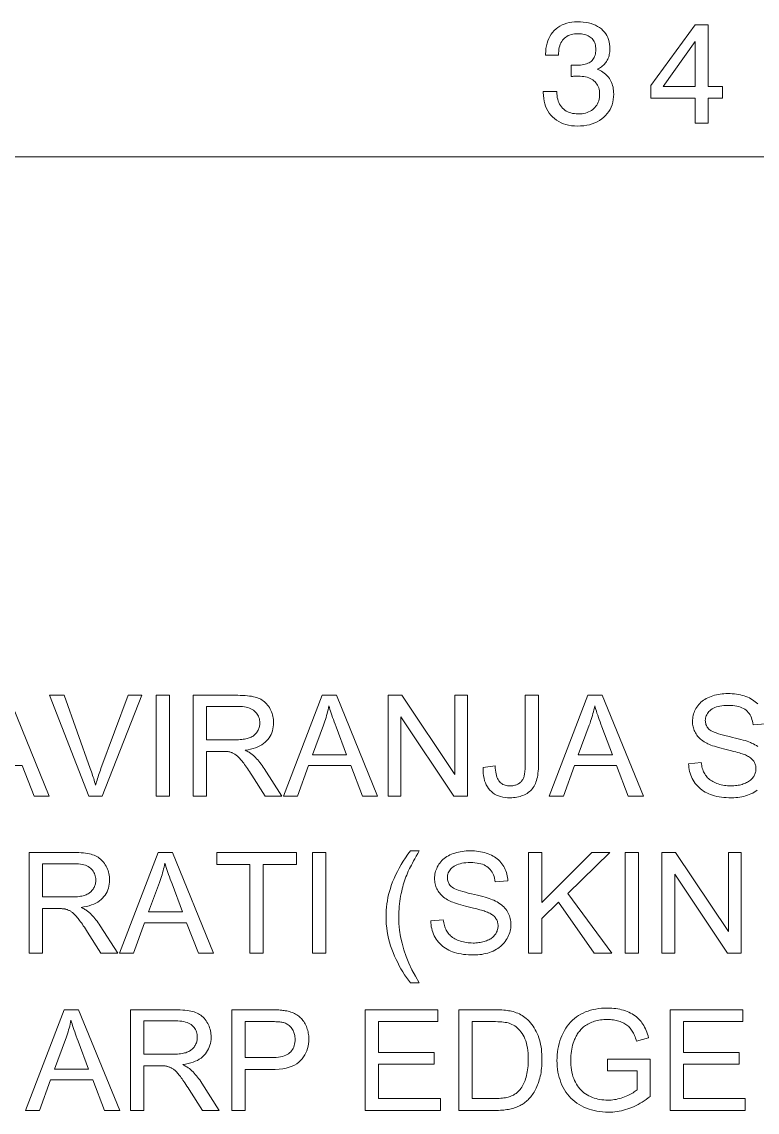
# Model space of a CAD drawing. Extents: x 0 to 297, y 0 to 420.
# Drawn here: x 210.08 to 231.99, y 201.06 to 233.54 of the extents above; entities that cross this region are included whole.
import ezdxf

# ---------------------------------------------------------------- set-up
doc = ezdxf.new("R2010")
doc.units = 0

msp = doc.modelspace()

# ---------------------------------------------------------------- linework, layer by layer
at = {"color": 7, "lineweight": 13}
msp.add_line((199.758, 229.518), (263.249, 229.518), dxfattribs=at)
for points in [[(225.615, 231.458), (226.014, 231.458), (226.016, 231.396), (226.023, 231.337), (226.032, 231.281), (226.044, 231.228), (226.06, 231.177), (226.079, 231.13), (226.101, 231.085), (226.127, 231.043), (226.156, 231.004), (226.187, 230.968), (226.222, 230.935), (226.26, 230.905), (226.3, 230.879), (226.343, 230.856), (226.389, 230.837), (226.437, 230.822), (226.488, 230.81), (226.541, 230.801), (226.598, 230.796), (226.657, 230.794), (226.714, 230.795), (226.77, 230.8), (226.822, 230.808), (226.873, 230.819), (226.92, 230.833), (226.966, 230.851), (227.008, 230.871), (227.048, 230.895), (227.086, 230.922), (227.121, 230.952), (227.154, 230.985), (227.182, 231.02), (227.208, 231.057), (227.23, 231.097), (227.249, 231.14), (227.264, 231.184), (227.276, 231.231), (227.284, 231.281), (227.289, 231.332), (227.291, 231.386), (227.289, 231.435), (227.284, 231.482), (227.276, 231.527), (227.264, 231.569), (227.249, 231.609), (227.231, 231.647), (227.209, 231.683), (227.184, 231.717), (227.155, 231.748), (227.124, 231.777), (227.089, 231.804), (227.051, 231.828), (227.011, 231.849), (226.968, 231.867), (226.922, 231.883), (226.873, 231.895), (226.822, 231.905), (226.768, 231.912), (226.712, 231.916), (226.652, 231.918), (226.644, 231.918), (226.635, 231.917), (226.627, 231.917), (226.618, 231.917), (226.609, 231.917), (226.6, 231.917), (226.591, 231.917), (226.582, 231.916), (226.573, 231.916), (226.564, 231.915), (226.554, 231.915), (226.544, 231.915), (226.533, 231.914), (226.522, 231.913), (226.51, 231.913), (226.497, 231.912), (226.484, 231.911), (226.471, 231.911), (226.456, 231.91), (226.441, 231.909), (226.441, 232.249), (226.451, 232.248), (226.46, 232.248), (226.469, 232.247), (226.478, 232.247), (226.487, 232.247), (226.496, 232.246), (226.504, 232.246), (226.513, 232.246), (226.522, 232.246), (226.53, 232.245), (226.538, 232.245), (226.547, 232.245), (226.555, 232.245), (226.563, 232.245), (226.571, 232.245), (226.578, 232.245), (226.586, 232.244), (226.593, 232.244), (226.601, 232.244), (226.608, 232.244), (226.665, 232.245), (226.718, 232.249), (226.769, 232.255), (226.817, 232.263), (226.861, 232.273), (226.903, 232.286), (226.941, 232.301), (226.977, 232.318), (227.01, 232.337), (227.039, 232.359), (227.066, 232.383), (227.09, 232.41), (227.111, 232.439), (227.129, 232.471), (227.144, 232.504), (227.157, 232.541), (227.167, 232.579), (227.174, 232.621), (227.178, 232.664), (227.179, 232.71), (227.178, 232.755), (227.174, 232.797), (227.167, 232.837), (227.158, 232.876), (227.145, 232.912), (227.13, 232.946), (227.113, 232.977), (227.092, 233.007), (227.069, 233.035), (227.043, 233.06), (227.015, 233.083), (226.984, 233.104), (226.951, 233.123), (226.916, 233.138), (226.878, 233.152), (226.837, 233.163), (226.795, 233.171), (226.75, 233.178), (226.702, 233.181), (226.652, 233.182), (226.596, 233.181), (226.543, 233.176), (226.493, 233.168), (226.445, 233.157), (226.4, 233.142), (226.358, 233.124), (226.319, 233.103), (226.282, 233.079), (226.248, 233.051), (226.217, 233.02), (226.189, 232.986), (226.163, 232.949), (226.141, 232.909), (226.122, 232.866), (226.105, 232.82), (226.092, 232.771), (226.082, 232.719), (226.074, 232.663), (226.07, 232.605), (226.068, 232.544), (225.685, 232.544), (225.685, 232.573), (225.687, 232.66), (225.695, 232.742), (225.708, 232.821), (225.726, 232.897), (225.749, 232.969), (225.777, 233.037), (225.81, 233.102), (225.849, 233.164), (225.892, 233.221), (225.941, 233.275), (225.994, 233.325), (226.05, 233.369), (226.111, 233.409), (226.174, 233.443), (226.241, 233.471), (226.312, 233.495), (226.387, 233.513), (226.465, 233.526), (226.546, 233.534), (226.631, 233.537), (226.721, 233.535), (226.807, 233.528), (226.888, 233.518), (226.966, 233.503), (227.039, 233.483), (227.108, 233.46), (227.173, 233.432), (227.234, 233.4), (227.291, 233.364), (227.344, 233.324), (227.392, 233.279), (227.435, 233.232), (227.473, 233.181), (227.506, 233.126), (227.534, 233.069), (227.556, 233.008), (227.574, 232.943), (227.587, 232.875), (227.594, 232.804), (227.597, 232.729), (227.596, 232.686), (227.593, 232.645), (227.588, 232.605), (227.581, 232.566), (227.573, 232.528), (227.562, 232.491), (227.55, 232.456), (227.535, 232.422), (227.519, 232.39), (227.501, 232.358), (227.481, 232.328), (227.459, 232.3), (227.435, 232.272), (227.409, 232.247), (227.382, 232.223), (227.353, 232.2), (227.322, 232.179), (227.289, 232.159), (227.254, 232.141), (227.217, 232.124), (227.265, 232.105), (227.31, 232.085), (227.352, 232.062), (227.393, 232.037), (227.431, 232.011), (227.466, 231.982), (227.499, 231.952), (227.53, 231.919), (227.559, 231.885), (227.585, 231.848), (227.609, 231.81), (227.63, 231.769), (227.649, 231.728), (227.665, 231.684), (227.679, 231.639), (227.691, 231.592), (227.699, 231.543), (227.706, 231.492), (227.709, 231.44), (227.711, 231.386), (227.708, 231.302), (227.699, 231.22), (227.684, 231.142), (227.663, 231.068), (227.637, 230.997), (227.604, 230.929), (227.566, 230.865), (227.522, 230.804), (227.472, 230.747), (227.415, 230.693), (227.355, 230.643), (227.29, 230.599), (227.221, 230.559), (227.148, 230.525), (227.072, 230.497), (226.991, 230.473), (226.907, 230.455), (226.819, 230.442), (226.727, 230.434), (226.631, 230.431), (226.54, 230.434), (226.453, 230.442), (226.37, 230.456), (226.29, 230.475), (226.214, 230.499), (226.142, 230.529), (226.074, 230.565), (226.009, 230.605), (225.948, 230.652), (225.891, 230.703), (225.839, 230.759), (225.792, 230.819), (225.75, 230.883), (225.714, 230.95), (225.684, 231.021), (225.659, 231.095), (225.64, 231.173), (225.626, 231.254), (225.618, 231.34), (225.615, 231.428)], [(230.139, 230.518), (230.139, 231.26), (228.822, 231.26), (228.822, 231.639), (230.135, 233.45), (230.527, 233.45), (230.527, 231.606), (230.955, 231.606), (230.955, 231.26), (230.527, 231.26), (230.527, 230.518)], [(229.184, 231.606), (230.139, 231.606), (230.139, 232.948)], [(208.091, 210.477), (209.243, 213.477), (209.671, 213.477), (210.898, 210.477), (210.446, 210.477), (210.096, 211.386), (208.842, 211.386), (208.512, 210.477)], [(212.073, 210.477), (210.911, 213.477), (211.34, 213.477), (212.12, 211.298), (212.139, 211.245), (212.157, 211.194), (212.174, 211.143), (212.191, 211.093), (212.207, 211.044), (212.222, 210.995), (212.237, 210.947), (212.251, 210.899), (212.265, 210.853), (212.278, 210.806), (212.292, 210.856), (212.306, 210.905), (212.322, 210.954), (212.337, 211.003), (212.353, 211.052), (212.369, 211.101), (212.386, 211.15), (212.403, 211.199), (212.421, 211.248), (212.439, 211.298), (213.25, 213.477), (213.655, 213.477), (212.48, 210.477)], [(214.079, 210.477), (214.079, 213.477), (214.476, 213.477), (214.476, 210.477)], [(215.182, 210.477), (215.182, 213.477), (216.512, 213.477), (216.59, 213.476), (216.664, 213.474), (216.735, 213.47), (216.802, 213.464), (216.865, 213.457), (216.924, 213.448), (216.979, 213.437), (217.03, 213.425), (217.078, 213.411), (217.122, 213.396), (217.162, 213.379), (217.202, 213.359), (217.239, 213.336), (217.275, 213.312), (217.309, 213.284), (217.342, 213.255), (217.373, 213.222), (217.402, 213.188), (217.429, 213.15), (217.455, 213.111), (217.479, 213.069), (217.5, 213.027), (217.519, 212.984), (217.535, 212.94), (217.549, 212.895), (217.56, 212.85), (217.569, 212.803), (217.575, 212.756), (217.579, 212.707), (217.58, 212.658), (217.578, 212.596), (217.572, 212.535), (217.561, 212.476), (217.547, 212.419), (217.528, 212.364), (217.506, 212.311), (217.479, 212.261), (217.448, 212.212), (217.413, 212.165), (217.373, 212.12), (217.33, 212.078), (217.282, 212.039), (217.229, 212.003), (217.172, 211.971), (217.11, 211.941), (217.044, 211.915), (216.974, 211.892), (216.898, 211.872), (216.819, 211.855), (216.735, 211.842), (216.766, 211.827), (216.795, 211.812), (216.823, 211.797), (216.849, 211.782), (216.873, 211.767), (216.897, 211.752), (216.918, 211.737), (216.938, 211.722), (216.957, 211.707), (216.974, 211.692), (217.009, 211.66), (217.043, 211.625), (217.077, 211.59), (217.11, 211.552), (217.144, 211.513), (217.176, 211.472), (217.209, 211.43), (217.241, 211.386), (217.272, 211.341), (217.304, 211.293), (217.826, 210.477), (217.326, 210.477), (216.929, 211.101), (216.895, 211.154), (216.862, 211.204), (216.83, 211.252), (216.8, 211.297), (216.771, 211.339), (216.743, 211.38), (216.716, 211.417), (216.69, 211.452), (216.666, 211.485), (216.643, 211.514), (216.62, 211.542), (216.599, 211.568), (216.577, 211.593), (216.556, 211.615), (216.536, 211.636), (216.516, 211.655), (216.497, 211.673), (216.478, 211.689), (216.459, 211.703), (216.441, 211.715), (216.423, 211.726), (216.405, 211.737), (216.387, 211.746), (216.369, 211.755), (216.351, 211.764), (216.333, 211.771), (216.315, 211.778), (216.297, 211.784), (216.278, 211.79), (216.26, 211.795), (216.246, 211.798), (216.23, 211.8), (216.212, 211.802), (216.192, 211.804), (216.171, 211.806), (216.148, 211.807), (216.123, 211.808), (216.097, 211.809), (216.069, 211.809), (216.039, 211.809), (215.579, 211.809), (215.579, 210.477)], [(217.873, 210.477), (219.025, 213.477), (219.452, 213.477), (220.68, 210.477), (220.228, 210.477), (219.878, 211.386), (218.624, 211.386), (218.294, 210.477)], [(220.993, 210.477), (220.993, 213.477), (221.401, 213.477), (222.976, 211.122), (222.976, 213.477), (223.357, 213.477), (223.357, 210.477), (222.95, 210.477), (221.374, 212.834), (221.374, 210.477)], [(223.821, 211.328), (224.18, 211.377), (224.183, 211.311), (224.189, 211.249), (224.197, 211.191), (224.207, 211.137), (224.219, 211.088), (224.233, 211.043), (224.249, 211.002), (224.267, 210.966), (224.287, 210.934), (224.308, 210.907), (224.332, 210.883), (224.358, 210.861), (224.385, 210.842), (224.414, 210.825), (224.445, 210.812), (224.478, 210.8), (224.512, 210.791), (224.548, 210.785), (224.586, 210.781), (224.626, 210.78), (224.655, 210.78), (224.684, 210.783), (224.712, 210.786), (224.739, 210.791), (224.765, 210.797), (224.79, 210.804), (224.815, 210.813), (224.838, 210.824), (224.861, 210.835), (224.883, 210.848), (224.904, 210.863), (224.924, 210.878), (224.942, 210.894), (224.959, 210.911), (224.975, 210.929), (224.989, 210.948), (225.002, 210.968), (225.014, 210.989), (225.024, 211.012), (225.033, 211.035), (225.041, 211.06), (225.048, 211.087), (225.054, 211.118), (225.059, 211.151), (225.064, 211.187), (225.067, 211.226), (225.07, 211.268), (225.072, 211.313), (225.073, 211.36), (225.074, 211.41), (225.074, 213.477), (225.471, 213.477), (225.471, 211.433), (225.47, 211.359), (225.467, 211.289), (225.463, 211.222), (225.456, 211.159), (225.448, 211.099), (225.438, 211.042), (225.426, 210.989), (225.413, 210.939), (225.397, 210.892), (225.38, 210.849), (225.36, 210.809), (225.339, 210.771), (225.316, 210.734), (225.29, 210.7), (225.262, 210.667), (225.232, 210.637), (225.2, 210.608), (225.166, 210.582), (225.13, 210.557), (225.091, 210.534), (225.051, 210.514), (225.009, 210.495), (224.967, 210.479), (224.922, 210.465), (224.877, 210.453), (224.83, 210.443), (224.781, 210.436), (224.731, 210.43), (224.68, 210.427), (224.628, 210.426), (224.551, 210.428), (224.477, 210.435), (224.407, 210.446), (224.341, 210.462), (224.279, 210.483), (224.22, 210.508), (224.165, 210.537), (224.114, 210.571), (224.067, 210.61), (224.023, 210.653), (223.983, 210.701), (223.948, 210.753), (223.917, 210.809), (223.89, 210.87), (223.868, 210.935), (223.85, 211.005), (223.836, 211.079), (223.827, 211.158), (223.822, 211.241)], [(225.79, 210.477), (226.942, 213.477), (227.37, 213.477), (228.598, 210.477), (228.145, 210.477), (227.795, 211.386), (226.541, 211.386), (226.212, 210.477)], [(215.579, 212.153), (216.432, 212.153), (216.485, 212.153), (216.536, 212.155), (216.585, 212.158), (216.631, 212.162), (216.674, 212.167), (216.716, 212.173), (216.755, 212.18), (216.791, 212.189), (216.826, 212.199), (216.858, 212.209), (216.888, 212.221), (216.916, 212.234), (216.943, 212.249), (216.969, 212.265), (216.993, 212.282), (217.015, 212.301), (217.036, 212.321), (217.056, 212.342), (217.074, 212.365), (217.091, 212.389), (217.106, 212.414), (217.12, 212.44), (217.132, 212.465), (217.142, 212.492), (217.151, 212.518), (217.158, 212.546), (217.163, 212.573), (217.167, 212.601), (217.17, 212.63), (217.171, 212.658), (217.169, 212.7), (217.164, 212.74), (217.157, 212.779), (217.146, 212.817), (217.132, 212.852), (217.115, 212.887), (217.095, 212.919), (217.072, 212.95), (217.046, 212.98), (217.016, 213.008), (216.983, 213.034), (216.947, 213.058), (216.907, 213.078), (216.864, 213.096), (216.817, 213.111), (216.766, 213.123), (216.712, 213.133), (216.654, 213.14), (216.593, 213.144), (216.528, 213.145), (215.579, 213.145)], [(218.738, 211.709), (219.755, 211.709), (219.442, 212.54), (219.414, 212.614), (219.388, 212.686), (219.363, 212.755), (219.339, 212.821), (219.317, 212.885), (219.297, 212.945), (219.278, 213.004), (219.26, 213.059), (219.244, 213.112), (219.229, 213.162), (219.217, 213.104), (219.205, 213.047), (219.191, 212.989), (219.176, 212.932), (219.16, 212.874), (219.144, 212.817), (219.126, 212.76), (219.108, 212.703), (219.088, 212.646), (219.068, 212.589)], [(226.656, 211.709), (227.673, 211.709), (227.36, 212.54), (227.332, 212.614), (227.305, 212.686), (227.28, 212.755), (227.257, 212.821), (227.235, 212.885), (227.214, 212.945), (227.195, 213.004), (227.178, 213.059), (227.161, 213.112), (227.147, 213.162), (227.135, 213.104), (227.122, 213.047), (227.108, 212.989), (227.093, 212.932), (227.078, 212.874), (227.061, 212.817), (227.043, 212.76), (227.025, 212.703), (227.006, 212.646), (226.985, 212.589)], [(221.657, 204.913), (221.597, 204.991), (221.539, 205.072), (221.483, 205.155), (221.428, 205.242), (221.376, 205.33), (221.325, 205.422), (221.277, 205.516), (221.23, 205.612), (221.185, 205.711), (221.142, 205.813), (221.102, 205.917), (221.066, 206.021), (221.034, 206.126), (221.007, 206.232), (220.984, 206.338), (220.965, 206.445), (220.95, 206.553), (220.939, 206.662), (220.933, 206.771), (220.931, 206.881), (220.932, 206.978), (220.937, 207.075), (220.945, 207.17), (220.956, 207.265), (220.97, 207.358), (220.988, 207.451), (221.008, 207.543), (221.032, 207.635), (221.059, 207.725), (221.088, 207.815), (221.127, 207.918), (221.17, 208.022), (221.217, 208.125), (221.268, 208.228), (221.323, 208.331), (221.382, 208.434), (221.445, 208.537), (221.511, 208.64), (221.582, 208.743), (221.657, 208.846), (221.921, 208.846), (221.873, 208.763), (221.829, 208.685), (221.788, 208.612), (221.75, 208.544), (221.716, 208.481), (221.685, 208.423), (221.657, 208.369), (221.633, 208.321), (221.612, 208.277), (221.594, 208.238), (221.569, 208.181), (221.546, 208.124), (221.524, 208.067), (221.503, 208.008), (221.482, 207.95), (221.463, 207.89), (221.445, 207.831), (221.428, 207.771), (221.412, 207.71), (221.397, 207.649), (221.381, 207.572), (221.366, 207.496), (221.353, 207.419), (221.341, 207.342), (221.331, 207.265), (221.324, 207.188), (221.317, 207.111), (221.313, 207.034), (221.31, 206.957), (221.309, 206.879), (221.316, 206.683), (221.334, 206.486), (221.365, 206.289), (221.407, 206.092), (221.462, 205.896), (221.53, 205.699), (221.609, 205.502), (221.701, 205.306), (221.805, 205.109), (221.921, 204.913)], [(222.261, 206.759), (222.636, 206.791), (222.642, 206.747), (222.649, 206.705), (222.658, 206.664), (222.668, 206.624), (222.68, 206.587), (222.693, 206.55), (222.707, 206.516), (222.723, 206.483), (222.741, 206.452), (222.759, 206.422), (222.78, 206.394), (222.803, 206.367), (222.827, 206.34), (222.854, 206.315), (222.883, 206.292), (222.915, 206.269), (222.948, 206.247), (222.984, 206.227), (223.021, 206.207), (223.061, 206.189), (223.103, 206.172), (223.145, 206.157), (223.189, 206.143), (223.233, 206.132), (223.279, 206.122), (223.325, 206.114), (223.373, 206.108), (223.421, 206.103), (223.471, 206.101), (223.522, 206.1), (223.567, 206.1), (223.61, 206.102), (223.653, 206.106), (223.695, 206.111), (223.735, 206.117), (223.775, 206.124), (223.814, 206.133), (223.851, 206.143), (223.887, 206.154), (223.923, 206.167), (223.957, 206.181), (223.989, 206.196), (224.019, 206.212), (224.048, 206.229), (224.074, 206.247), (224.099, 206.266), (224.123, 206.286), (224.144, 206.307), (224.164, 206.329), (224.182, 206.352), (224.198, 206.376), (224.212, 206.4), (224.225, 206.425), (224.236, 206.45), (224.245, 206.475), (224.253, 206.501), (224.259, 206.528), (224.263, 206.554), (224.266, 206.582), (224.266, 206.609), (224.266, 206.637), (224.263, 206.664), (224.259, 206.691), (224.253, 206.716), (224.246, 206.742), (224.237, 206.766), (224.226, 206.789), (224.214, 206.812), (224.2, 206.834), (224.185, 206.856), (224.167, 206.877), (224.148, 206.897), (224.126, 206.916), (224.102, 206.935), (224.076, 206.953), (224.048, 206.97), (224.018, 206.987), (223.986, 207.003), (223.951, 207.018), (223.915, 207.033), (223.887, 207.043), (223.855, 207.054), (223.816, 207.066), (223.771, 207.079), (223.721, 207.093), (223.664, 207.108), (223.602, 207.124), (223.534, 207.142), (223.46, 207.16), (223.38, 207.179), (223.3, 207.199), (223.225, 207.218), (223.155, 207.238), (223.089, 207.257), (223.029, 207.276), (222.974, 207.294), (222.923, 207.313), (222.877, 207.331), (222.837, 207.349), (222.801, 207.366), (222.759, 207.389), (222.72, 207.414), (222.682, 207.439), (222.647, 207.465), (222.614, 207.493), (222.583, 207.521), (222.554, 207.551), (222.528, 207.581), (222.503, 207.613), (222.481, 207.646), (222.461, 207.68), (222.443, 207.714), (222.427, 207.749), (222.414, 207.786), (222.402, 207.823), (222.393, 207.86), (222.385, 207.899), (222.38, 207.938), (222.377, 207.978), (222.376, 208.019), (222.377, 208.064), (222.381, 208.109), (222.387, 208.153), (222.396, 208.196), (222.408, 208.239), (222.422, 208.281), (222.439, 208.323), (222.458, 208.364), (222.48, 208.404), (222.505, 208.444), (222.532, 208.482), (222.561, 208.519), (222.593, 208.554), (222.627, 208.587), (222.663, 208.618), (222.702, 208.647), (222.743, 208.674), (222.787, 208.699), (222.833, 208.722), (222.881, 208.744), (222.931, 208.763), (222.982, 208.78), (223.035, 208.796), (223.088, 208.809), (223.143, 208.82), (223.198, 208.83), (223.255, 208.837), (223.313, 208.842), (223.372, 208.845), (223.432, 208.846), (223.497, 208.845), (223.562, 208.842), (223.625, 208.836), (223.686, 208.829), (223.745, 208.819), (223.803, 208.807), (223.86, 208.793), (223.915, 208.777), (223.968, 208.759), (224.02, 208.739), (224.07, 208.716), (224.117, 208.691), (224.162, 208.665), (224.205, 208.636), (224.245, 208.606), (224.283, 208.573), (224.319, 208.538), (224.352, 208.502), (224.383, 208.463), (224.412, 208.422), (224.438, 208.38), (224.462, 208.337), (224.483, 208.292), (224.501, 208.247), (224.517, 208.2), (224.531, 208.152), (224.542, 208.103), (224.55, 208.053), (224.556, 208.002), (224.559, 207.95), (224.178, 207.921), (224.171, 207.976), (224.16, 208.029), (224.147, 208.079), (224.131, 208.126), (224.111, 208.171), (224.089, 208.212), (224.064, 208.251), (224.036, 208.287), (224.005, 208.32), (223.971, 208.351), (223.934, 208.378), (223.893, 208.403), (223.849, 208.425), (223.802, 208.444), (223.752, 208.46), (223.698, 208.473), (223.64, 208.483), (223.58, 208.49), (223.515, 208.495), (223.448, 208.496), (223.378, 208.495), (223.312, 208.491), (223.249, 208.484), (223.191, 208.475), (223.137, 208.463), (223.086, 208.449), (223.039, 208.431), (222.997, 208.412), (222.958, 208.389), (222.923, 208.364), (222.892, 208.337), (222.864, 208.309), (222.839, 208.28), (222.818, 208.25), (222.799, 208.218), (222.785, 208.186), (222.773, 208.153), (222.765, 208.118), (222.76, 208.083), (222.758, 208.046), (222.759, 208.014), (222.763, 207.983), (222.769, 207.954), (222.777, 207.926), (222.787, 207.898), (222.8, 207.872), (222.815, 207.848), (222.833, 207.824), (222.853, 207.801), (222.875, 207.78), (222.902, 207.759), (222.936, 207.738), (222.977, 207.717), (223.026, 207.695), (223.082, 207.674), (223.145, 207.653), (223.216, 207.631), (223.295, 207.61), (223.38, 207.588), (223.474, 207.566), (223.567, 207.544), (223.655, 207.523), (223.737, 207.503), (223.812, 207.483), (223.882, 207.463), (223.945, 207.445), (224.002, 207.426), (224.053, 207.408), (224.099, 207.391), (224.138, 207.375), (224.189, 207.35), (224.237, 207.324), (224.282, 207.296), (224.325, 207.268), (224.365, 207.238), (224.403, 207.207), (224.437, 207.174), (224.469, 207.14), (224.498, 207.105), (224.524, 207.069), (224.548, 207.031), (224.569, 206.992), (224.588, 206.952), (224.604, 206.912), (224.618, 206.869), (224.629, 206.826), (224.638, 206.782), (224.644, 206.736), (224.648, 206.69), (224.649, 206.642), (224.648, 206.594), (224.644, 206.547), (224.637, 206.501), (224.627, 206.455), (224.615, 206.409), (224.6, 206.365), (224.582, 206.32), (224.561, 206.277), (224.538, 206.233), (224.512, 206.191), (224.483, 206.149), (224.452, 206.11), (224.419, 206.072), (224.383, 206.036), (224.345, 206.003), (224.304, 205.971), (224.261, 205.94), (224.216, 205.912), (224.168, 205.886), (224.118, 205.861), (224.066, 205.839), (224.013, 205.819), (223.958, 205.801), (223.902, 205.786), (223.845, 205.773), (223.787, 205.762), (223.727, 205.754), (223.666, 205.748), (223.604, 205.745), (223.54, 205.744), (223.46, 205.745), (223.382, 205.748), (223.308, 205.754), (223.235, 205.763), (223.166, 205.773), (223.099, 205.786), (223.035, 205.802), (222.973, 205.82), (222.914, 205.84), (222.858, 205.862), (222.804, 205.887), (222.752, 205.915), (222.703, 205.944), (222.656, 205.976), (222.612, 206.011), (222.57, 206.048), (222.53, 206.087), (222.493, 206.129), (222.458, 206.173), (222.426, 206.219), (222.396, 206.268), (222.369, 206.317), (222.345, 206.368), (222.324, 206.42), (222.306, 206.473), (222.291, 206.528), (222.279, 206.584), (222.27, 206.641), (222.264, 206.699)], [(210.296, 205.795), (210.296, 208.795), (211.626, 208.795), (211.704, 208.794), (211.779, 208.792), (211.849, 208.788), (211.916, 208.782), (211.979, 208.775), (212.038, 208.766), (212.093, 208.755), (212.145, 208.743), (212.192, 208.729), (212.236, 208.714), (212.277, 208.697), (212.316, 208.677), (212.353, 208.654), (212.389, 208.629), (212.424, 208.602), (212.456, 208.572), (212.487, 208.54), (212.516, 208.505), (212.544, 208.468), (212.569, 208.428), (212.593, 208.387), (212.614, 208.345), (212.633, 208.302), (212.649, 208.258), (212.663, 208.213), (212.674, 208.167), (212.683, 208.121), (212.689, 208.074), (212.693, 208.025), (212.694, 207.976), (212.692, 207.913), (212.686, 207.853), (212.676, 207.794), (212.661, 207.737), (212.643, 207.682), (212.62, 207.629), (212.593, 207.578), (212.562, 207.53), (212.527, 207.483), (212.488, 207.438), (212.444, 207.396), (212.396, 207.357), (212.343, 207.321), (212.286, 207.288), (212.225, 207.259), (212.158, 207.233), (212.088, 207.21), (212.013, 207.19), (211.933, 207.173), (211.849, 207.16), (211.88, 207.145), (211.909, 207.13), (211.937, 207.114), (211.963, 207.099), (211.988, 207.085), (212.011, 207.07), (212.033, 207.055), (212.053, 207.04), (212.071, 207.025), (212.088, 207.01), (212.123, 206.978), (212.157, 206.943), (212.191, 206.907), (212.225, 206.87), (212.258, 206.831), (212.291, 206.79), (212.323, 206.748), (212.355, 206.704), (212.387, 206.658), (212.418, 206.611), (212.94, 205.795), (212.44, 205.795), (212.043, 206.419), (212.009, 206.472), (211.976, 206.522), (211.945, 206.57), (211.914, 206.615), (211.885, 206.657), (211.857, 206.697), (211.83, 206.735), (211.804, 206.77), (211.78, 206.802), (211.757, 206.832), (211.735, 206.86), (211.713, 206.886), (211.692, 206.911), (211.671, 206.933), (211.65, 206.954), (211.63, 206.973), (211.611, 206.991), (211.592, 207.007), (211.573, 207.021), (211.555, 207.033), (211.538, 207.044), (211.52, 207.054), (211.502, 207.064), (211.484, 207.073), (211.466, 207.081), (211.447, 207.089), (211.429, 207.096), (211.411, 207.102), (211.393, 207.108), (211.374, 207.113), (211.36, 207.115), (211.344, 207.118), (211.326, 207.12), (211.306, 207.122), (211.285, 207.123), (211.262, 207.125), (211.238, 207.126), (211.211, 207.126), (211.183, 207.127), (211.153, 207.127), (210.693, 207.127), (210.693, 205.795)], [(212.987, 205.795), (214.139, 208.795), (214.567, 208.795), (215.794, 205.795), (215.342, 205.795), (214.992, 206.703), (213.738, 206.703), (213.408, 205.795)], [(216.875, 205.795), (216.875, 208.441), (215.887, 208.441), (215.887, 208.795), (218.264, 208.795), (218.264, 208.441), (217.272, 208.441), (217.272, 205.795)], [(218.739, 205.795), (218.739, 208.795), (219.136, 208.795), (219.136, 205.795)], [(225.175, 205.795), (225.175, 208.795), (225.572, 208.795), (225.572, 207.307), (227.062, 208.795), (227.6, 208.795), (226.342, 207.579), (227.655, 205.795), (227.131, 205.795), (226.063, 207.313), (225.572, 206.834), (225.572, 205.795)], [(228.054, 205.795), (228.054, 208.795), (228.451, 208.795), (228.451, 205.795)], [(229.147, 205.795), (229.147, 208.795), (229.554, 208.795), (231.13, 206.439), (231.13, 208.795), (231.511, 208.795), (231.511, 205.795), (231.103, 205.795), (229.528, 208.152), (229.528, 205.795)], [(210.693, 207.471), (211.546, 207.471), (211.599, 207.471), (211.65, 207.473), (211.699, 207.476), (211.745, 207.48), (211.789, 207.485), (211.83, 207.491), (211.869, 207.498), (211.906, 207.507), (211.94, 207.516), (211.972, 207.527), (212.002, 207.539), (212.03, 207.552), (212.057, 207.567), (212.083, 207.583), (212.107, 207.6), (212.129, 207.619), (212.151, 207.639), (212.17, 207.66), (212.188, 207.683), (212.205, 207.707), (212.22, 207.732), (212.234, 207.758), (212.246, 207.783), (212.256, 207.81), (212.265, 207.836), (212.272, 207.863), (212.278, 207.891), (212.282, 207.919), (212.284, 207.947), (212.285, 207.976), (212.283, 208.018), (212.279, 208.058), (212.271, 208.097), (212.26, 208.134), (212.246, 208.17), (212.229, 208.204), (212.209, 208.237), (212.186, 208.268), (212.16, 208.298), (212.13, 208.326), (212.098, 208.352), (212.061, 208.376), (212.022, 208.396), (211.978, 208.414), (211.931, 208.429), (211.881, 208.441), (211.826, 208.451), (211.769, 208.458), (211.707, 208.462), (211.642, 208.463), (210.693, 208.463)], [(213.852, 207.027), (214.869, 207.027), (214.556, 207.858), (214.528, 207.932), (214.502, 208.004), (214.477, 208.073), (214.454, 208.139), (214.432, 208.202), (214.411, 208.263), (214.392, 208.321), (214.374, 208.377), (214.358, 208.43), (214.344, 208.48), (214.332, 208.422), (214.319, 208.364), (214.305, 208.307), (214.29, 208.249), (214.275, 208.192), (214.258, 208.135), (214.24, 208.078), (214.222, 208.021), (214.202, 207.964), (214.182, 207.907)], [(210.189, 201.113), (211.342, 204.113), (211.769, 204.113), (212.997, 201.113), (212.545, 201.113), (212.195, 202.021), (210.94, 202.021), (210.611, 201.113)], [(213.32, 201.113), (213.32, 204.113), (214.651, 204.113), (214.729, 204.112), (214.803, 204.109), (214.874, 204.105), (214.941, 204.1), (215.004, 204.092), (215.063, 204.084), (215.118, 204.073), (215.169, 204.061), (215.217, 204.047), (215.26, 204.032), (215.301, 204.014), (215.34, 203.995), (215.378, 203.972), (215.414, 203.947), (215.448, 203.92), (215.481, 203.89), (215.511, 203.858), (215.541, 203.823), (215.568, 203.786), (215.594, 203.746), (215.618, 203.705), (215.639, 203.663), (215.658, 203.62), (215.674, 203.576), (215.688, 203.531), (215.699, 203.485), (215.707, 203.439), (215.714, 203.391), (215.717, 203.343), (215.719, 203.294), (215.717, 203.231), (215.71, 203.17), (215.7, 203.112), (215.686, 203.055), (215.667, 203), (215.644, 202.947), (215.617, 202.896), (215.586, 202.848), (215.551, 202.801), (215.512, 202.756), (215.468, 202.714), (215.42, 202.675), (215.368, 202.639), (215.311, 202.606), (215.249, 202.577), (215.183, 202.551), (215.112, 202.528), (215.037, 202.508), (214.958, 202.491), (214.874, 202.478), (214.904, 202.462), (214.934, 202.447), (214.961, 202.432), (214.988, 202.417), (215.012, 202.402), (215.035, 202.387), (215.057, 202.373), (215.077, 202.358), (215.096, 202.343), (215.113, 202.328), (215.148, 202.296), (215.182, 202.261), (215.216, 202.225), (215.249, 202.188), (215.282, 202.149), (215.315, 202.108), (215.348, 202.066), (215.38, 202.022), (215.411, 201.976), (215.442, 201.929), (215.964, 201.113), (215.465, 201.113), (215.068, 201.737), (215.034, 201.79), (215.001, 201.84), (214.969, 201.887), (214.939, 201.933), (214.909, 201.975), (214.881, 202.015), (214.855, 202.053), (214.829, 202.088), (214.805, 202.12), (214.781, 202.15), (214.759, 202.178), (214.737, 202.204), (214.716, 202.228), (214.695, 202.251), (214.675, 202.272), (214.655, 202.291), (214.635, 202.309), (214.616, 202.324), (214.598, 202.338), (214.58, 202.351), (214.562, 202.362), (214.544, 202.372), (214.526, 202.382), (214.508, 202.391), (214.49, 202.399), (214.472, 202.407), (214.454, 202.414), (214.436, 202.42), (214.417, 202.426), (214.399, 202.431), (214.384, 202.433), (214.368, 202.436), (214.351, 202.438), (214.331, 202.44), (214.31, 202.441), (214.287, 202.443), (214.262, 202.444), (214.236, 202.444), (214.208, 202.445), (214.178, 202.445), (213.717, 202.445), (213.717, 201.113)], [(216.341, 201.113), (216.341, 204.113), (217.472, 204.113), (217.531, 204.112), (217.586, 204.112), (217.639, 204.11), (217.689, 204.108), (217.736, 204.106), (217.78, 204.102), (217.822, 204.099), (217.86, 204.094), (217.896, 204.089), (217.929, 204.084), (217.972, 204.076), (218.014, 204.067), (218.055, 204.056), (218.094, 204.044), (218.132, 204.031), (218.168, 204.016), (218.203, 204), (218.237, 203.983), (218.269, 203.964), (218.299, 203.944), (218.329, 203.922), (218.357, 203.899), (218.384, 203.874), (218.409, 203.848), (218.434, 203.82), (218.457, 203.79), (218.48, 203.759), (218.501, 203.725), (218.521, 203.691), (218.54, 203.654), (218.557, 203.617), (218.572, 203.578), (218.586, 203.539), (218.598, 203.499), (218.608, 203.459), (218.616, 203.418), (218.623, 203.376), (218.627, 203.333), (218.63, 203.289), (218.631, 203.245), (218.628, 203.17), (218.621, 203.097), (218.609, 203.026), (218.592, 202.958), (218.57, 202.892), (218.543, 202.828), (218.511, 202.767), (218.475, 202.708), (218.433, 202.652), (218.387, 202.597), (218.335, 202.547), (218.274, 202.502), (218.206, 202.462), (218.13, 202.428), (218.045, 202.399), (217.954, 202.375), (217.854, 202.356), (217.746, 202.343), (217.631, 202.335), (217.507, 202.332), (216.738, 202.332), (216.738, 201.113)], [(220.309, 201.113), (220.309, 204.113), (222.478, 204.113), (222.478, 203.759), (220.706, 203.759), (220.706, 202.84), (222.365, 202.84), (222.365, 202.488), (220.706, 202.488), (220.706, 201.467), (222.548, 201.467), (222.548, 201.113)], [(223.096, 201.113), (223.096, 204.113), (224.129, 204.113), (224.198, 204.112), (224.263, 204.111), (224.324, 204.109), (224.383, 204.106), (224.438, 204.102), (224.49, 204.097), (224.538, 204.092), (224.583, 204.085), (224.625, 204.078), (224.663, 204.07), (224.714, 204.057), (224.764, 204.042), (224.811, 204.025), (224.858, 204.007), (224.902, 203.986), (224.946, 203.964), (224.987, 203.939), (225.028, 203.913), (225.066, 203.885), (225.103, 203.855), (225.15, 203.814), (225.194, 203.77), (225.235, 203.724), (225.274, 203.677), (225.311, 203.626), (225.345, 203.574), (225.377, 203.519), (225.407, 203.463), (225.434, 203.404), (225.458, 203.342), (225.481, 203.279), (225.501, 203.214), (225.519, 203.147), (225.534, 203.078), (225.547, 203.008), (225.557, 202.936), (225.566, 202.862), (225.571, 202.786), (225.575, 202.708), (225.576, 202.629), (225.575, 202.561), (225.573, 202.495), (225.569, 202.431), (225.563, 202.368), (225.556, 202.307), (225.547, 202.247), (225.537, 202.189), (225.525, 202.132), (225.512, 202.077), (225.496, 202.023), (225.48, 201.971), (225.463, 201.921), (225.444, 201.873), (225.425, 201.827), (225.405, 201.782), (225.384, 201.739), (225.363, 201.698), (225.34, 201.659), (225.316, 201.622), (225.292, 201.586), (225.267, 201.553), (225.241, 201.52), (225.215, 201.489), (225.188, 201.46), (225.161, 201.432), (225.133, 201.405), (225.105, 201.38), (225.077, 201.357), (225.048, 201.335), (225.019, 201.314), (224.988, 201.295), (224.957, 201.276), (224.924, 201.259), (224.89, 201.243), (224.855, 201.227), (224.818, 201.212), (224.781, 201.199), (224.742, 201.186), (224.702, 201.175), (224.66, 201.164), (224.618, 201.154), (224.574, 201.145), (224.529, 201.138), (224.483, 201.131), (224.435, 201.125), (224.386, 201.121), (224.336, 201.117), (224.285, 201.115), (224.232, 201.113), (224.178, 201.113)], [(227.526, 202.289), (227.526, 202.641), (228.797, 202.643), (228.797, 201.53), (228.738, 201.485), (228.679, 201.441), (228.62, 201.401), (228.56, 201.362), (228.5, 201.326), (228.439, 201.292), (228.378, 201.26), (228.317, 201.231), (228.256, 201.204), (228.193, 201.179), (228.131, 201.157), (228.068, 201.137), (228.005, 201.119), (227.942, 201.104), (227.878, 201.091), (227.814, 201.08), (227.75, 201.072), (227.685, 201.066), (227.62, 201.063), (227.555, 201.062), (227.467, 201.063), (227.381, 201.069), (227.297, 201.079), (227.214, 201.092), (227.133, 201.109), (227.054, 201.13), (226.976, 201.154), (226.9, 201.183), (226.825, 201.215), (226.752, 201.251), (226.681, 201.29), (226.614, 201.333), (226.551, 201.38), (226.491, 201.429), (226.435, 201.482), (226.382, 201.539), (226.333, 201.599), (226.287, 201.662), (226.245, 201.728), (226.206, 201.798), (226.171, 201.871), (226.14, 201.945), (226.113, 202.021), (226.089, 202.098), (226.068, 202.177), (226.052, 202.258), (226.039, 202.341), (226.03, 202.425), (226.024, 202.511), (226.022, 202.598), (226.024, 202.685), (226.03, 202.771), (226.039, 202.856), (226.052, 202.939), (226.068, 203.022), (226.088, 203.103), (226.112, 203.183), (226.139, 203.262), (226.171, 203.339), (226.205, 203.416), (226.244, 203.49), (226.285, 203.56), (226.33, 203.626), (226.378, 203.688), (226.429, 203.747), (226.483, 203.801), (226.541, 203.852), (226.601, 203.898), (226.665, 203.941), (226.732, 203.98), (226.802, 204.015), (226.874, 204.046), (226.948, 204.074), (227.024, 204.098), (227.102, 204.118), (227.182, 204.134), (227.265, 204.147), (227.349, 204.156), (227.436, 204.162), (227.524, 204.164), (227.589, 204.163), (227.652, 204.16), (227.714, 204.154), (227.775, 204.147), (227.834, 204.137), (227.892, 204.126), (227.949, 204.112), (228.005, 204.096), (228.059, 204.078), (228.113, 204.058), (228.164, 204.037), (228.213, 204.013), (228.26, 203.988), (228.305, 203.961), (228.347, 203.932), (228.387, 203.902), (228.425, 203.87), (228.461, 203.837), (228.494, 203.802), (228.525, 203.765), (228.554, 203.726), (228.582, 203.685), (228.608, 203.642), (228.633, 203.596), (228.656, 203.548), (228.678, 203.498), (228.699, 203.445), (228.718, 203.39), (228.736, 203.333), (228.752, 203.274), (228.394, 203.175), (228.38, 203.22), (228.366, 203.263), (228.351, 203.304), (228.335, 203.343), (228.318, 203.38), (228.301, 203.415), (228.283, 203.448), (228.265, 203.479), (228.246, 203.508), (228.226, 203.536), (228.205, 203.561), (228.183, 203.586), (228.158, 203.609), (228.132, 203.632), (228.104, 203.654), (228.075, 203.674), (228.044, 203.693), (228.011, 203.712), (227.976, 203.729), (227.94, 203.745), (227.902, 203.76), (227.864, 203.774), (227.824, 203.786), (227.784, 203.796), (227.743, 203.804), (227.702, 203.812), (227.659, 203.817), (227.616, 203.821), (227.571, 203.823), (227.526, 203.824), (227.473, 203.823), (227.42, 203.821), (227.37, 203.817), (227.32, 203.811), (227.273, 203.803), (227.226, 203.794), (227.181, 203.784), (227.138, 203.771), (227.096, 203.757), (227.056, 203.741), (227.017, 203.724), (226.979, 203.706), (226.944, 203.687), (226.909, 203.667), (226.876, 203.645), (226.845, 203.623), (226.815, 203.6), (226.787, 203.575), (226.761, 203.55), (226.735, 203.523), (226.712, 203.496), (226.689, 203.468), (226.667, 203.44), (226.647, 203.411), (226.627, 203.382), (226.609, 203.352), (226.592, 203.321), (226.575, 203.29), (226.56, 203.259), (226.546, 203.227), (226.524, 203.17), (226.505, 203.113), (226.488, 203.055), (226.473, 202.996), (226.46, 202.937), (226.45, 202.876), (226.442, 202.814), (226.436, 202.751), (226.433, 202.688), (226.432, 202.623), (226.433, 202.544), (226.437, 202.468), (226.444, 202.394), (226.454, 202.323), (226.466, 202.255), (226.481, 202.189), (226.499, 202.126), (226.52, 202.065), (226.543, 202.007), (226.57, 201.952), (226.599, 201.899), (226.63, 201.849), (226.664, 201.802), (226.7, 201.758), (226.739, 201.716), (226.781, 201.678), (226.825, 201.642), (226.871, 201.609), (226.92, 201.578), (226.972, 201.551), (227.025, 201.526), (227.079, 201.503), (227.133, 201.484), (227.188, 201.467), (227.244, 201.452), (227.3, 201.441), (227.357, 201.431), (227.415, 201.425), (227.473, 201.421), (227.533, 201.42), (227.584, 201.421), (227.635, 201.424), (227.686, 201.429), (227.737, 201.436), (227.787, 201.444), (227.838, 201.455), (227.887, 201.468), (227.937, 201.483), (227.987, 201.5), (228.036, 201.519), (228.084, 201.539), (228.129, 201.559), (228.173, 201.58), (228.213, 201.6), (228.252, 201.621), (228.288, 201.643), (228.322, 201.664), (228.353, 201.686), (228.382, 201.708), (228.408, 201.731), (228.408, 202.289)], [(229.391, 201.113), (229.391, 204.113), (231.56, 204.113), (231.56, 203.759), (229.788, 203.759), (229.788, 202.84), (231.447, 202.84), (231.447, 202.488), (229.788, 202.488), (229.788, 201.467), (231.629, 201.467), (231.629, 201.113)], [(211.055, 202.345), (212.072, 202.345), (211.759, 203.175), (211.731, 203.25), (211.705, 203.321), (211.68, 203.39), (211.656, 203.457), (211.634, 203.52), (211.614, 203.581), (211.595, 203.639), (211.577, 203.695), (211.561, 203.747), (211.546, 203.798), (211.534, 203.74), (211.521, 203.682), (211.508, 203.625), (211.493, 203.567), (211.477, 203.51), (211.46, 203.453), (211.443, 203.396), (211.424, 203.338), (211.405, 203.281), (211.384, 203.225)], [(213.717, 202.789), (214.571, 202.789), (214.624, 202.789), (214.675, 202.791), (214.723, 202.794), (214.769, 202.798), (214.813, 202.803), (214.855, 202.809), (214.894, 202.816), (214.93, 202.825), (214.964, 202.834), (214.996, 202.845), (215.026, 202.857), (215.055, 202.87), (215.082, 202.885), (215.107, 202.901), (215.131, 202.918), (215.154, 202.937), (215.175, 202.957), (215.195, 202.978), (215.213, 203.001), (215.23, 203.025), (215.245, 203.05), (215.258, 203.075), (215.27, 203.101), (215.281, 203.128), (215.29, 203.154), (215.297, 203.181), (215.302, 203.209), (215.306, 203.237), (215.309, 203.265), (215.309, 203.294), (215.308, 203.336), (215.303, 203.376), (215.296, 203.415), (215.285, 203.452), (215.271, 203.488), (215.254, 203.522), (215.234, 203.555), (215.211, 203.586), (215.184, 203.616), (215.155, 203.644), (215.122, 203.67), (215.086, 203.693), (215.046, 203.714), (215.003, 203.732), (214.956, 203.747), (214.905, 203.759), (214.851, 203.769), (214.793, 203.776), (214.732, 203.78), (214.667, 203.781), (213.717, 203.781)], [(216.738, 202.686), (217.513, 202.686), (217.588, 202.688), (217.658, 202.692), (217.724, 202.699), (217.785, 202.709), (217.842, 202.722), (217.895, 202.738), (217.943, 202.757), (217.986, 202.778), (218.025, 202.802), (218.06, 202.83), (218.091, 202.859), (218.118, 202.892), (218.142, 202.926), (218.163, 202.963), (218.181, 203.002), (218.196, 203.043), (218.207, 203.087), (218.215, 203.133), (218.22, 203.182), (218.221, 203.233), (218.221, 203.27), (218.218, 203.306), (218.213, 203.341), (218.206, 203.375), (218.198, 203.407), (218.187, 203.439), (218.175, 203.47), (218.161, 203.499), (218.144, 203.528), (218.126, 203.555), (218.107, 203.581), (218.086, 203.605), (218.064, 203.627), (218.041, 203.648), (218.016, 203.666), (217.99, 203.683), (217.964, 203.698), (217.935, 203.711), (217.906, 203.723), (217.876, 203.732), (217.854, 203.737), (217.829, 203.742), (217.8, 203.746), (217.768, 203.749), (217.733, 203.752), (217.694, 203.754), (217.652, 203.756), (217.606, 203.758), (217.558, 203.758), (217.505, 203.759), (216.738, 203.759)], [(223.493, 201.467), (224.133, 201.467), (224.192, 201.467), (224.247, 201.469), (224.3, 201.472), (224.35, 201.476), (224.398, 201.481), (224.443, 201.487), (224.486, 201.494), (224.526, 201.502), (224.564, 201.511), (224.599, 201.522), (224.632, 201.533), (224.664, 201.546), (224.694, 201.559), (224.723, 201.573), (224.751, 201.588), (224.777, 201.604), (224.802, 201.621), (224.825, 201.639), (224.847, 201.658), (224.868, 201.677), (224.896, 201.707), (224.922, 201.738), (224.947, 201.771), (224.971, 201.806), (224.994, 201.843), (225.015, 201.882), (225.035, 201.923), (225.054, 201.966), (225.072, 202.01), (225.088, 202.057), (225.103, 202.106), (225.116, 202.156), (225.128, 202.209), (225.139, 202.264), (225.147, 202.321), (225.154, 202.38), (225.16, 202.44), (225.164, 202.503), (225.166, 202.568), (225.167, 202.635), (225.165, 202.727), (225.161, 202.815), (225.153, 202.898), (225.142, 202.977), (225.128, 203.051), (225.111, 203.122), (225.091, 203.187), (225.068, 203.249), (225.042, 203.306), (225.012, 203.359), (224.981, 203.407), (224.948, 203.453), (224.914, 203.495), (224.878, 203.534), (224.841, 203.57), (224.803, 203.602), (224.763, 203.631), (224.723, 203.656), (224.68, 203.678), (224.637, 203.697), (224.603, 203.709), (224.565, 203.719), (224.524, 203.729), (224.478, 203.737), (224.429, 203.743), (224.375, 203.749), (224.318, 203.753), (224.257, 203.756), (224.192, 203.758), (224.123, 203.759), (223.493, 203.759)]]:
    msp.add_lwpolyline(points, close=True, dxfattribs=at)
for points in [[(231.988, 210.653), (231.945, 210.623), (231.899, 210.594), (231.851, 210.568), (231.801, 210.543), (231.749, 210.521), (231.696, 210.501), (231.641, 210.483), (231.586, 210.468), (231.528, 210.455), (231.47, 210.445), (231.41, 210.436), (231.349, 210.43), (231.287, 210.427), (231.223, 210.426), (231.143, 210.427), (231.066, 210.431), (230.991, 210.436), (230.919, 210.445), (230.849, 210.455), (230.782, 210.468), (230.718, 210.484), (230.656, 210.502), (230.597, 210.522), (230.541, 210.544), (230.487, 210.569), (230.435, 210.597), (230.386, 210.626), (230.34, 210.659), (230.295, 210.693), (230.253, 210.73), (230.214, 210.769), (230.176, 210.811), (230.141, 210.855), (230.109, 210.902), (230.079, 210.95), (230.052, 210.999), (230.028, 211.05), (230.007, 211.102), (229.989, 211.156), (229.974, 211.21), (229.962, 211.266), (229.953, 211.323), (229.947, 211.381), (229.944, 211.441), (230.319, 211.474), (230.325, 211.429), (230.332, 211.387), (230.341, 211.346), (230.351, 211.306), (230.363, 211.269), (230.376, 211.232), (230.391, 211.198), (230.406, 211.165), (230.424, 211.134), (230.442, 211.104), (230.463, 211.076), (230.486, 211.049), (230.51, 211.023), (230.537, 210.998), (230.567, 210.974), (230.598, 210.951), (230.631, 210.929), (230.667, 210.909), (230.704, 210.889), (230.744, 210.871), (230.786, 210.854), (230.828, 210.839), (230.872, 210.825), (230.916, 210.814), (230.962, 210.804), (231.008, 210.796), (231.056, 210.79), (231.104, 210.785), (231.154, 210.783), (231.205, 210.782), (231.25, 210.783), (231.293, 210.785), (231.336, 210.788), (231.378, 210.793), (231.419, 210.799), (231.458, 210.806), (231.497, 210.815), (231.534, 210.825), (231.571, 210.837), (231.606, 210.849), (231.64, 210.863), (231.672, 210.878), (231.702, 210.894), (231.731, 210.911), (231.758, 210.929), (231.783, 210.948), (231.806, 210.968), (231.827, 210.99), (231.847, 211.012), (231.865, 211.035), (231.881, 211.058), (231.895, 211.082), (231.908, 211.107), (231.919, 211.132), (231.928, 211.158), (231.936, 211.184), (231.942, 211.21), (231.946, 211.237), (231.949, 211.264), (231.95, 211.291), (231.949, 211.319), (231.946, 211.346), (231.942, 211.373), (231.937, 211.399), (231.929, 211.424), (231.92, 211.448), (231.91, 211.472), (231.897, 211.494), (231.883, 211.517), (231.868, 211.538), (231.85, 211.559), (231.831, 211.579), (231.809, 211.598), (231.785, 211.617), (231.759, 211.635), (231.731, 211.652), (231.701, 211.669), (231.669, 211.685), (231.634, 211.7), (231.598, 211.715), (231.571, 211.725), (231.538, 211.736), (231.499, 211.748), (231.454, 211.761), (231.404, 211.775), (231.347, 211.79), (231.285, 211.806), (231.217, 211.824), (231.143, 211.842), (231.064, 211.861), (230.983, 211.881), (230.908, 211.901), (230.838, 211.92), (230.772, 211.939), (230.712, 211.958), (230.657, 211.976), (230.606, 211.995), (230.561, 212.013), (230.52, 212.031), (230.484, 212.049), (230.443, 212.072), (230.403, 212.096), (230.365, 212.121), (230.33, 212.147), (230.297, 212.175), (230.266, 212.203), (230.237, 212.233), (230.211, 212.263), (230.186, 212.295), (230.164, 212.328), (230.144, 212.362), (230.126, 212.396), (230.11, 212.432), (230.097, 212.468), (230.085, 212.505), (230.076, 212.542), (230.068, 212.581), (230.063, 212.62), (230.06, 212.66), (230.059, 212.701), (230.06, 212.746), (230.064, 212.791), (230.07, 212.835), (230.079, 212.878), (230.091, 212.921), (230.105, 212.963), (230.122, 213.005), (230.141, 213.046), (230.163, 213.086), (230.188, 213.126), (230.215, 213.165), (230.244, 213.201), (230.276, 213.236), (230.31, 213.269), (230.346, 213.3), (230.385, 213.329), (230.426, 213.356), (230.47, 213.381), (230.516, 213.404), (230.564, 213.426), (230.614, 213.445), (230.665, 213.463), (230.718, 213.478), (230.771, 213.491), (230.826, 213.503), (230.881, 213.512), (230.938, 213.519), (230.996, 213.524), (231.055, 213.527), (231.115, 213.528), (231.181, 213.527), (231.245, 213.524), (231.308, 213.518), (231.369, 213.511), (231.429, 213.501), (231.487, 213.489), (231.543, 213.475), (231.598, 213.459), (231.651, 213.441), (231.703, 213.421), (231.753, 213.398), (231.8, 213.374), (231.845, 213.347), (231.888, 213.318), (231.928, 213.288), (231.966, 213.255), (232.002, 213.221)], [(232.242, 212.632), (231.862, 212.603), (231.854, 212.659), (231.844, 212.711), (231.83, 212.761), (231.814, 212.808), (231.794, 212.853), (231.772, 212.894), (231.747, 212.933), (231.719, 212.969), (231.688, 213.002), (231.654, 213.033), (231.617, 213.06), (231.576, 213.085), (231.533, 213.107), (231.485, 213.126), (231.435, 213.142), (231.381, 213.155), (231.323, 213.165), (231.263, 213.172), (231.199, 213.177), (231.131, 213.178), (231.061, 213.177), (230.995, 213.173), (230.933, 213.166), (230.874, 213.157), (230.82, 213.145), (230.769, 213.131), (230.723, 213.113), (230.68, 213.094), (230.641, 213.071), (230.606, 213.046), (230.575, 213.019), (230.547, 212.991), (230.522, 212.962), (230.501, 212.932), (230.483, 212.901), (230.468, 212.868), (230.456, 212.835), (230.448, 212.8), (230.443, 212.765), (230.441, 212.728), (230.443, 212.696), (230.446, 212.666), (230.452, 212.636), (230.46, 212.608), (230.471, 212.581), (230.483, 212.555), (230.499, 212.53), (230.516, 212.506), (230.536, 212.483), (230.558, 212.462), (230.585, 212.441), (230.619, 212.42), (230.66, 212.399), (230.709, 212.378), (230.765, 212.356), (230.829, 212.335), (230.9, 212.313), (230.978, 212.292), (231.064, 212.27), (231.157, 212.248), (231.25, 212.226), (231.338, 212.205), (231.42, 212.185), (231.495, 212.165), (231.565, 212.145), (231.628, 212.127), (231.685, 212.108), (231.737, 212.091), (231.782, 212.073), (231.821, 212.057), (231.872, 212.032), (231.92, 212.006), (231.966, 211.979), (232.008, 211.95)]]:
    msp.add_lwpolyline(points, dxfattribs=at)

doc.saveas('drawing.dxf')
